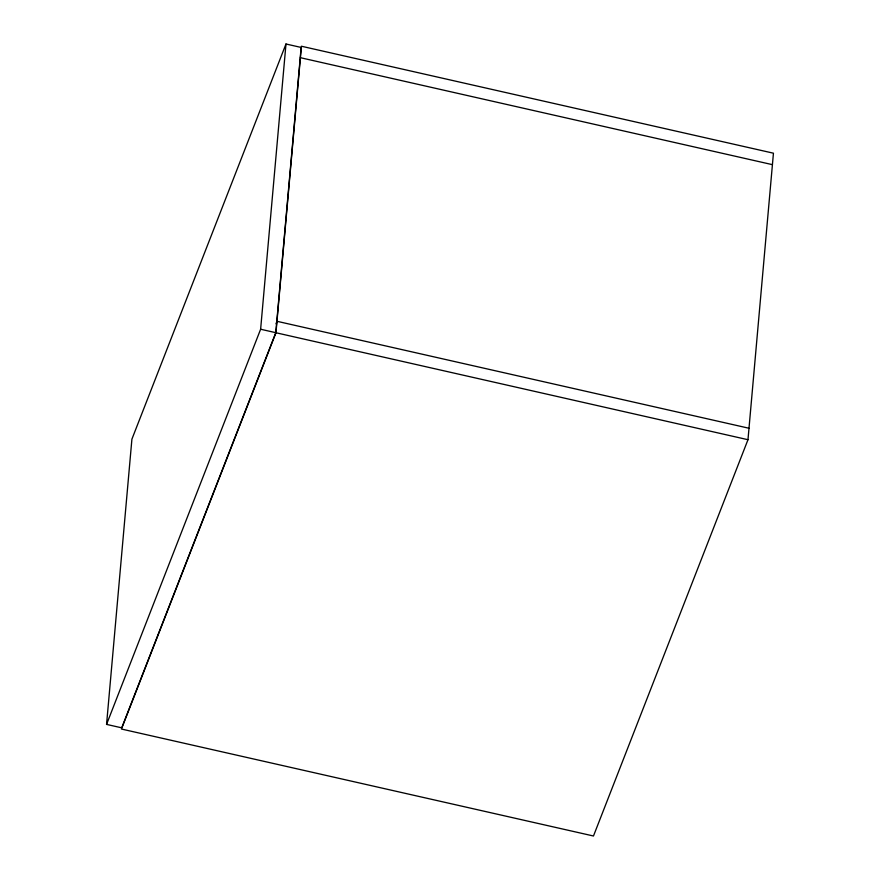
<?xml version="1.0" encoding="UTF-8"?>
<svg xmlns="http://www.w3.org/2000/svg" width="880" height="880" viewBox="0 0 880 880"><rect width="100%" height="100%" fill="white"/><g stroke="black" fill="none" stroke-linecap="round" stroke-linejoin="round"><path stroke-width="1.32" d="M106.557 724.394L131.912 439.153L285.978 44L301.147 47.443L275.792 332.684L121.726 727.837L106.557 724.394L260.623 329.241L285.978 44M275.957 332.75L301.422 46.233L773.443 153.197L747.978 439.714L593.472 836L121.451 729.036L275.957 332.75L747.978 439.714M275.979 323.851L276.98 321.288L748.99 428.252M300.41 57.695L772.42 164.659M260.623 329.241L275.792 332.684"/></g></svg>
